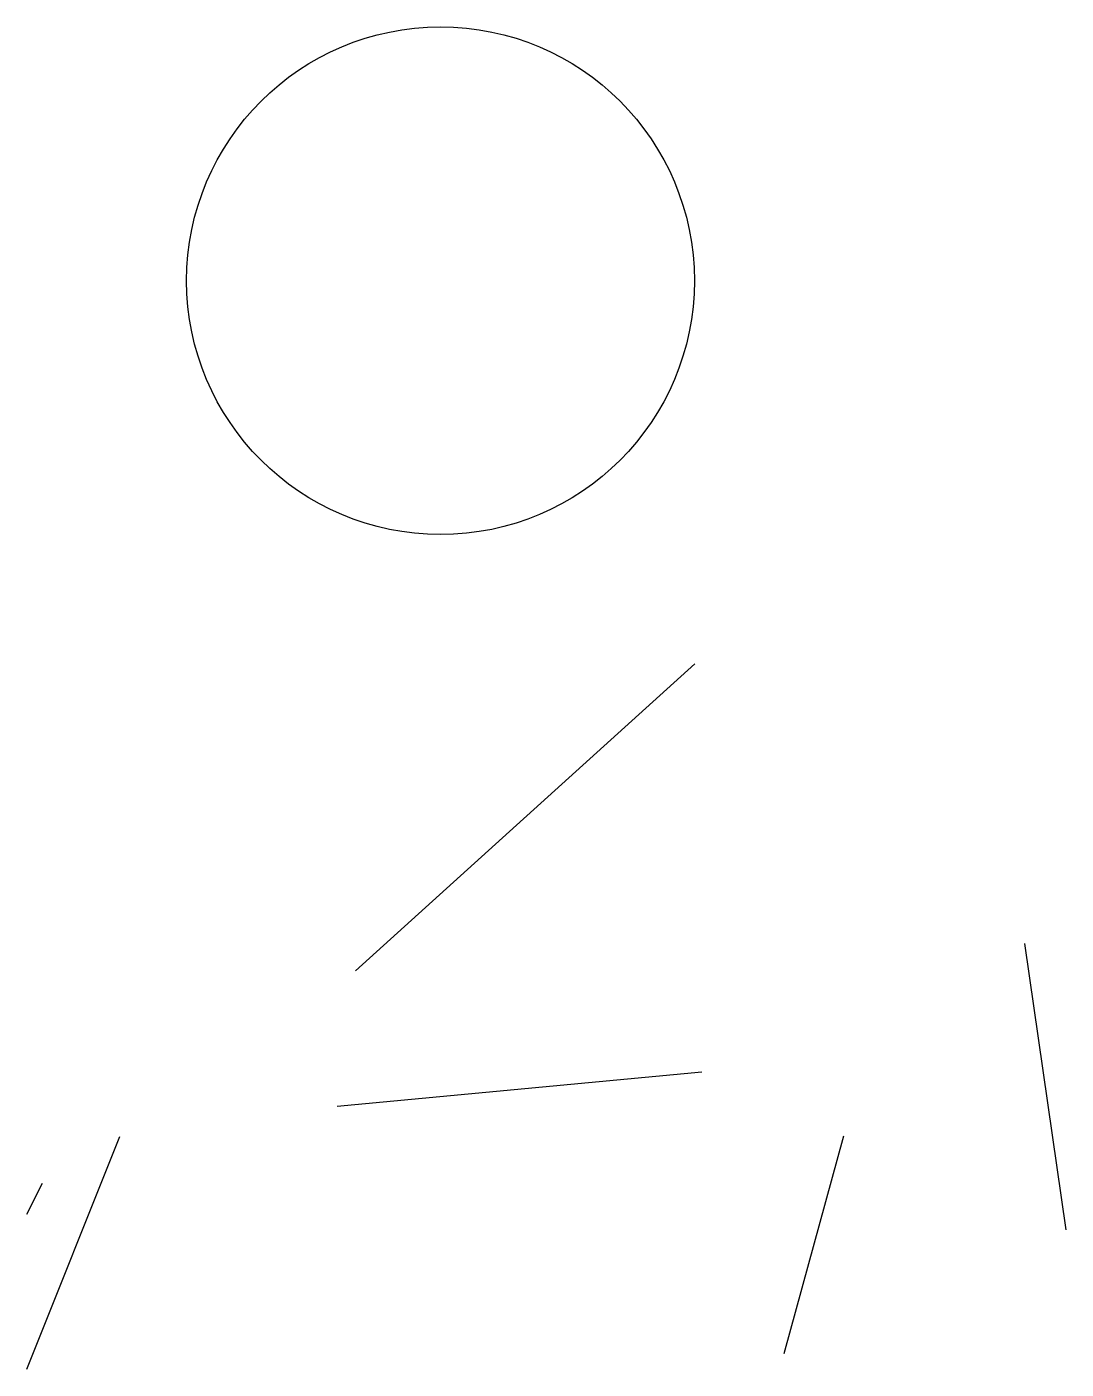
# Model space of a CAD drawing. Header units: millimetres. Extents: x 90 to 760, y 100 to 965.
import ezdxf

# ---------------------------------------------------------------- set-up
doc = ezdxf.new("R2010")
doc.units = ezdxf.units.MM

msp = doc.modelspace()

# ---------------------------------------------------------------- linework, layer by layer
for p, q in [((301.92, 356.78), (520.66, 554.78)), ((760.08, 189.81), (733.48, 374.51)), ((290.1, 269.6), (525.09, 291.76)), ((90, 100), (150, 250)), ((578.3, 110.02), (616.72, 250.39)), ((90, 200), (100, 220))]:
    msp.add_line(p, q)
msp.add_circle((356.71, 801.79), 163.68)

doc.saveas('drawing.dxf')
